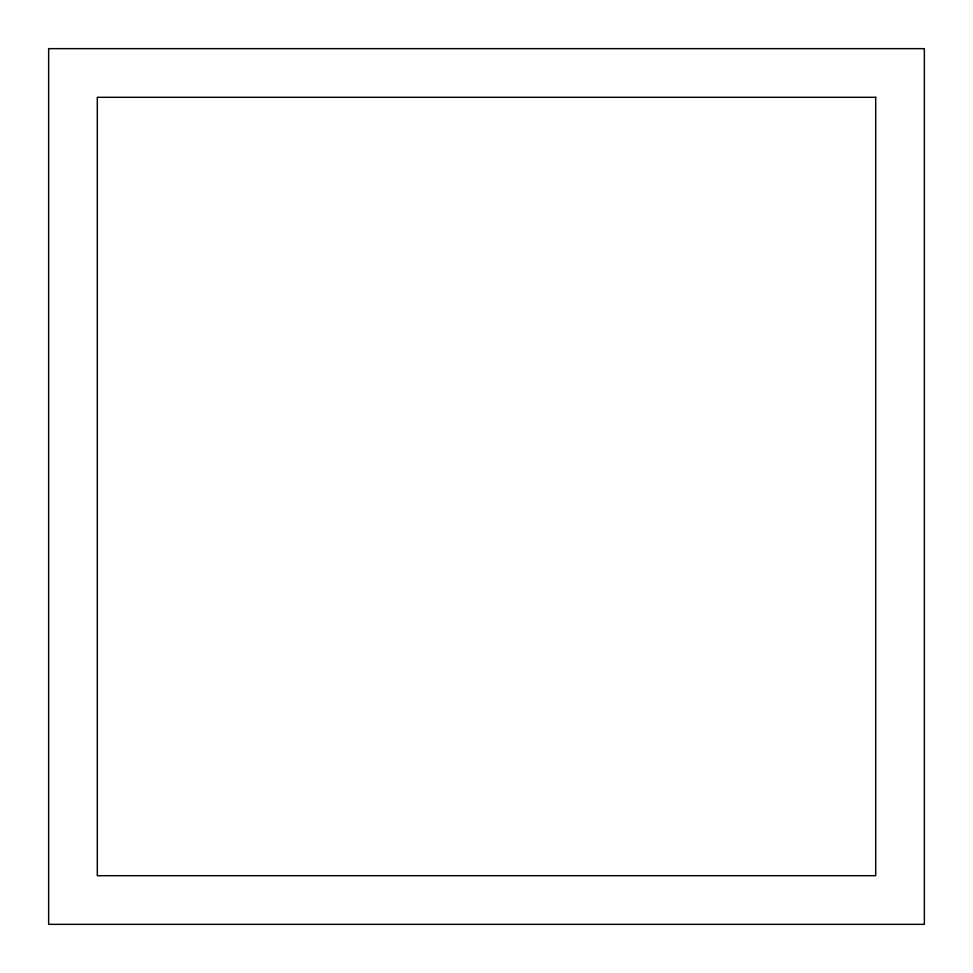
<?xml version="1.0" encoding="UTF-8"?>
<svg xmlns="http://www.w3.org/2000/svg" width="973" height="973" viewBox="0 0 973 973"><rect width="100%" height="100%" fill="white"/><g stroke="black" fill="none" stroke-linecap="round" stroke-linejoin="round"><path stroke-width="1.46" d="M924.35 48.65L48.65 48.65L48.65 924.35L924.35 924.35L924.35 48.65M875.7 97.3L97.3 97.3L97.3 875.7L875.7 875.7L875.7 97.3"/></g></svg>
